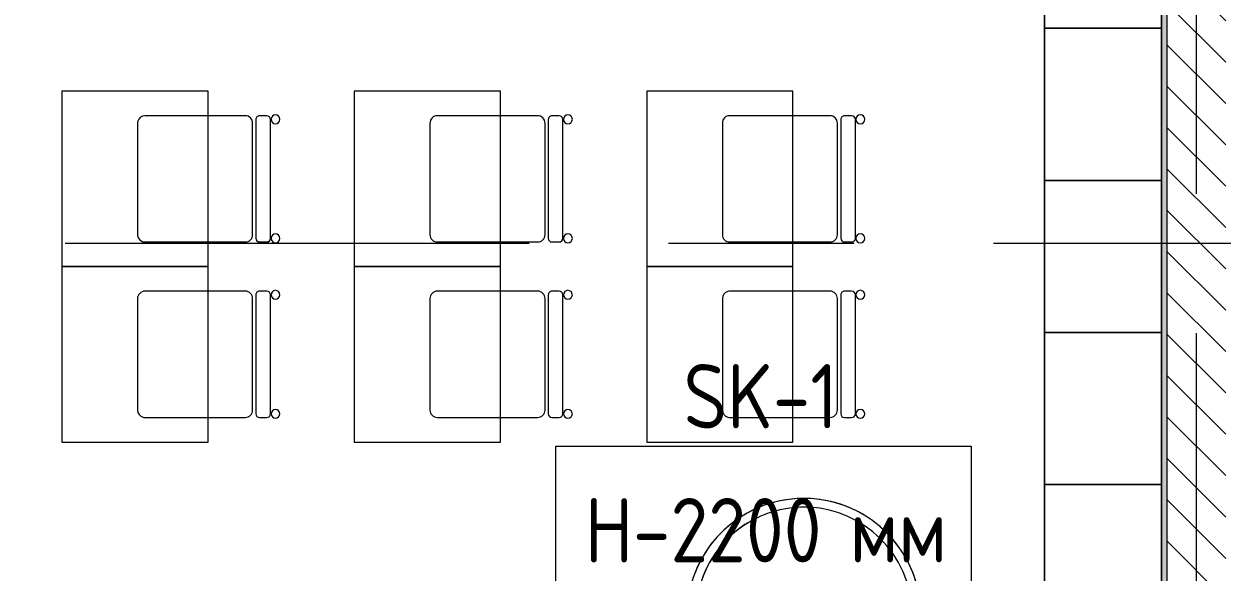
# Model space of a CAD drawing. Header units: millimetres. Extents: x -5714 to 188114, y -8553 to 29000.
# Drawn here: x 8500 to 12597, y 2475 to 4350 of the extents above; entities that cross this region are included whole.
import ezdxf

# ---------------------------------------------------------------- set-up
doc = ezdxf.new("R2010")
doc.units = ezdxf.units.MM
doc.linetypes.add('Осевая', pattern=[3175, 635, -476.25, 1587.5, -476.25])
for name, color, linetype, lineweight in [('A-WALL', 7, 'Continuous', 9), ('E-ELEC-FIXT-IDEN', 7, 'Continuous', 9), ('I-WALL', 7, 'Continuous', 9), ('Оси-2', 7, 'Осевая', 9)]:
    doc.layers.add(name, color=color, linetype=linetype, lineweight=lineweight)
doc.layers.add('A-WALL-FNSH-1', color=7, linetype='Continuous', lineweight=9, true_color=0x3c3c3c)
doc.layers.add('I-FURN-1', color=7, linetype='Continuous', lineweight=9, true_color=0xf0f0f0)
doc.styles.add('GOST Common_1', font='GOST_Common.ttf', dxfattribs={"width": 0.9, "height": 220})

# ---------------------------------------------------------------- blocks, each defined once
blk = doc.blocks.new('ПУФ - 1_53-25461890-План размещения напольных электротехнических лючков и розеток 3 этажа в осях 1-12')
at = {"layer": 'I-FURN-1'}
for radius, start, end in [(400, 0, 180), (370, 83.8707, 180), (370, 83.8707, 180), (400, 0, 150), (370, 63.5294, 83.8281), (370, 0, 83.8281), (370, 0, 63.5294), (400, 150, 180), (400, 180, 360), (400, 180, 230), (370, 180, 349.4118), (370, 180, 349.4118), (400, 230, 0), (370, 349.5929, 0), (370, 349.5929, 360)]:
    blk.add_arc((0, 0), radius, start, end, dxfattribs=at)
blk = doc.blocks.new('Стол базовый прямоугольный - 1_7а-25476368-План размещения напольных электротехнических лючков и розеток 3 этажа в осях 1-12')
at = {"layer": 'I-FURN-1'}
for p, q in [((250, 300), (-250, 300)), ((-250, 300), (-250, -300)), ((250, -300), (250, 300)), ((-250, -300), (250, -300))]:
    blk.add_line(p, q, dxfattribs=at)
blk = doc.blocks.new('Стул Breuer - 1_9а-V49-План размещения напольных электротехнических лючков и розеток 3 этажа в осях 1-12')
at = {"layer": 'I-FURN-1'}
for p, q in [((-215.9, 215.9), (-215.9, 0)), ((190.5, 241.3), (-190.5, 241.3)), ((215.9, 0), (215.9, 215.9)), ((-215.9, 0), (-215.9, -127)), ((215.9, -127), (215.9, 0)), ((203.2, -163.5), (-203.2, -163.5)), ((-190.5, -152.4), (190.5, -152.4)), ((-215.9, -176.2), (-215.9, -200.8)), ((215.9, -200.8), (215.9, -176.2)), ((-203.2, -213.5), (203.2, -213.5))]:
    blk.add_line(p, q, dxfattribs=at)
for centre, radius, start, end in [((-190.5, 215.9), 25.4, 120, 180), ((-190.5, 215.9), 25.4, 90, 120), ((190.5, 215.9), 25.4, 75, 90), ((190.5, 215.9), 25.4, 0, 75), ((-190.5, -127), 25.4, 180, 270), ((-203.2, -176.2), 12.7, 90, 180), ((190.5, -127), 25.4, 270, 360), ((203.2, -176.2), 12.7, 360, 90), ((-203.2, -200.8), 12.7, 180, 270), ((203.2, -200.8), 12.7, 270, 360), ((-203.5, -230.6), 15.1, 360, 180), ((-203.5, -230.6), 15.1, 180, 360), ((203.7, -230.6), 15.1, 360, 180), ((203.7, -230.6), 15.1, 180, 360)]:
    blk.add_arc(centre, radius, start, end, dxfattribs=at)
blk = doc.blocks.new('Стул Breuer - 1_9а-V50-План размещения напольных электротехнических лючков и розеток 3 этажа в осях 1-12')
at = {"layer": 'I-FURN-1'}
for p, q in [((-215.9, 215.9), (-215.9, 0)), ((190.5, 241.3), (-190.5, 241.3)), ((215.9, 0), (215.9, 215.9)), ((-215.9, 0), (-215.9, -127)), ((215.9, -127), (215.9, 0)), ((203.2, -163.5), (-203.2, -163.5)), ((-190.5, -152.4), (190.5, -152.4)), ((-215.9, -176.2), (-215.9, -200.8)), ((215.9, -200.8), (215.9, -176.2)), ((-203.2, -213.5), (203.2, -213.5))]:
    blk.add_line(p, q, dxfattribs=at)
for centre, radius, start, end in [((-190.5, 215.9), 25.4, 165, 180), ((-190.5, 215.9), 25.4, 90, 165), ((190.5, 215.9), 25.4, 0, 90), ((-190.5, -127), 25.4, 180, 270), ((-203.2, -176.2), 12.7, 90, 180), ((190.5, -127), 25.4, 270, 360), ((203.2, -176.2), 12.7, 360, 90), ((-203.2, -200.8), 12.7, 180, 270), ((203.2, -200.8), 12.7, 270, 360), ((-203.5, -230.6), 15.1, 360, 180), ((-203.5, -230.6), 15.1, 180, 360), ((203.7, -230.6), 15.1, 360, 180), ((203.7, -230.6), 15.1, 180, 360)]:
    blk.add_arc(centre, radius, start, end, dxfattribs=at)
blk = doc.blocks.new('Стул Breuer - 1_9а-25403171-План размещения напольных электротехнических лючков и розеток 3 этажа в осях 1-12')
at = {"layer": 'I-FURN-1'}
for p, q in [((-215.9, 215.9), (-215.9, 0)), ((190.5, 241.3), (-190.5, 241.3)), ((215.9, 0), (215.9, 215.9)), ((-215.9, 0), (-215.9, -127)), ((215.9, -127), (215.9, 0)), ((203.2, -163.5), (-203.2, -163.5)), ((-190.5, -152.4), (190.5, -152.4)), ((-215.9, -176.2), (-215.9, -200.8)), ((215.9, -200.8), (215.9, -176.2)), ((-203.2, -213.5), (203.2, -213.5))]:
    blk.add_line(p, q, dxfattribs=at)
for centre, radius, start, end in [((-190.5, 215.9), 25.4, 90, 180), ((190.5, 215.9), 25.4, 0, 90), ((-190.5, -127), 25.4, 180, 270), ((-203.2, -176.2), 12.7, 90, 180), ((190.5, -127), 25.4, 270, 360), ((203.2, -176.2), 12.7, 360, 90), ((-203.2, -200.8), 12.7, 180, 270), ((203.2, -200.8), 12.7, 270, 360), ((-203.5, -230.6), 15.1, 360, 180), ((-203.5, -230.6), 15.1, 180, 360), ((203.7, -230.6), 15.1, 360, 180), ((203.7, -230.6), 15.1, 180, 360)]:
    blk.add_arc(centre, radius, start, end, dxfattribs=at)
blk = doc.blocks.new('Стул Breuer - 1_9а-V52-План размещения напольных электротехнических лючков и розеток 3 этажа в осях 1-12')
at = {"layer": 'I-FURN-1'}
for p, q in [((-215.9, 215.9), (-215.9, 0)), ((190.5, 241.3), (-190.5, 241.3)), ((215.9, 0), (215.9, 215.9)), ((-215.9, 0), (-215.9, -127)), ((215.9, -127), (215.9, 0)), ((203.2, -163.5), (-203.2, -163.5)), ((-190.5, -152.4), (190.5, -152.4)), ((-215.9, -176.2), (-215.9, -200.8)), ((215.9, -200.8), (215.9, -176.2)), ((-203.2, -213.5), (203.2, -213.5))]:
    blk.add_line(p, q, dxfattribs=at)
for centre, radius, start, end in [((-190.5, 215.9), 25.4, 165, 180), ((-190.5, 215.9), 25.4, 90, 165), ((190.5, 215.9), 25.4, 15, 90), ((190.5, 215.9), 25.4, 0, 15), ((-190.5, -127), 25.4, 180, 270), ((-203.2, -176.2), 12.7, 90, 180), ((190.5, -127), 25.4, 270, 360), ((203.2, -176.2), 12.7, 360, 90), ((-203.2, -200.8), 12.7, 180, 270), ((203.2, -200.8), 12.7, 270, 360), ((-203.5, -230.6), 15.1, 360, 180), ((-203.5, -230.6), 15.1, 180, 360), ((203.7, -230.6), 15.1, 360, 180), ((203.7, -230.6), 15.1, 180, 360)]:
    blk.add_arc(centre, radius, start, end, dxfattribs=at)
blk = doc.blocks.new('шкаф 1_112 - шкаф 1_112-31117176-План размещения напольных электротехнических лючков и розеток 3 этажа в осях 1-12')
at = {"layer": 'I-FURN-1'}
for p, q in [((-400, 6070), (-400, 0)), ((0, 1), (0, 6070)), ((-400, 4335), (-400, 3815)), ((-400, 3815), (-400, 4335)), ((0, 3815), (0, 4335)), ((0, 4335), (0, 3815)), ((-400, 3815), (0, 3815)), ((-400, 3815), (0, 3815)), ((0, 3815), (-400, 3815)), ((0, 3815), (-400, 3815)), ((-400, 3815), (-400, 3295)), ((-400, 3295), (-400, 3815)), ((-400, 3815), (0, 3815)), ((0, 3295), (0, 3815)), ((0, 3815), (0, 3295)), ((0, 3295), (-400, 3295)), ((0, 3295), (-400, 3295)), ((-400, 3295), (-400, 2775)), ((-400, 2775), (-400, 3295)), ((-400, 3295), (0, 3295)), ((-400, 3295), (0, 3295)), ((0, 3295), (-400, 3295)), ((0, 2775), (0, 3295)), ((0, 3295), (0, 2775)), ((0, 2775), (-400, 2775)), ((-400, 2775), (0, 2775)), ((0, 2775), (-400, 2775)), ((0, 2775), (-400, 2775)), ((-400, 2775), (-400, 2255)), ((-400, 2255), (-400, 2775)), ((-400, 2775), (0, 2775)), ((0, 2255), (0, 2775)), ((0, 2775), (0, 2255)), ((0, 2255), (-400, 2255)), ((0, 2255), (-400, 2255)), ((-400, 2255), (-400, 1735)), ((-400, 1735), (-400, 2255)), ((-400, 2255), (0, 2255)), ((-400, 2255), (0, 2255)), ((0, 2255), (-400, 2255)), ((0, 1735), (0, 2255)), ((0, 2255), (0, 1735))]:
    blk.add_line(p, q, dxfattribs=at)

msp = doc.modelspace()

# ---------------------------------------------------------------- hatches: boundary and pattern name
at = {"layer": 'I-WALL'}
h = msp.add_hatch(dxfattribs=at)
h.set_pattern_fill('FP_8', color=256, style=0, pattern_type=2)
h.set_pattern_definition([(135, (0, 0), (-70.7107, -70.7107), [])])
h.paths.add_polyline_path([(12509.7, 500), (12610, 500), (12610, 7300), (12410, 7300), (12410, 500)])
h = msp.add_hatch(dxfattribs=at)
h.set_pattern_fill('FP_35', color=256, style=0, pattern_type=2)
h.set_pattern_definition([(0, (0, 0), (121.92, 30.48), [10.058, -81.382, 10.058, -81.382, -487.68]), (0, (0, 0), (121.92, 30.48), [-182.88, 10.058, -172.822, 10.058, -81.382, -213.36]), (0, (0, 0), (121.92, 30.48), [-457.2, 10.058, -50.902, 10.058, -142.342]), (120, (45.72, 15.24), (-87.356454, 90.34582), [10.058, -81.382, 10.058, -81.382, -487.68]), (120, (45.72, 15.24), (-87.356454, 90.34582), [-182.88, 10.058, -172.822, 10.058, -81.382, -213.36]), (120, (45.72, 15.24), (-87.356454, 90.34582), [-457.2, 10.058, -50.902, 10.058, -142.342]), (240, (60.96, 76.2), (-34.563546, -120.82582), [10.058, -81.382, 10.058, -81.382, -487.68]), (240, (60.96, 76.2), (-34.563546, -120.82582), [-182.88, 10.058, -172.822, 10.058, -81.382, -213.36]), (240, (60.96, 76.2), (-34.563546, -120.82582), [-457.2, 10.058, -50.902, 10.058, -142.342])])
h.paths.add_polyline_path([(12390, 500), (12410, 500), (12410, 7050), (12390, 7050), (12390, 520)])

# ---------------------------------------------------------------- linework, layer by layer
at = {"layer": 'A-WALL'}
for p, q in [((12410, 500), (12410, 7300)), ((12390, 520), (12390, 7050))]:
    msp.add_line(p, q, dxfattribs=at)
at = {"layer": 'A-WALL-FNSH-1'}
msp.add_line((12389, 7049), (12389, 521.7), dxfattribs=at)
at = {"layer": 'E-ELEC-FIXT-IDEN', "flags": 128}
msp.add_lwpolyline([(10319.2, 2906.2), (11739.6, 2906.2), (11739.6, 1978.2), (10319.2, 1978.2)], close=True, dxfattribs=at)
at = {"layer": 'Оси-2'}
for p, q in [((12510, 593.7), (12510, 24898.1)), ((-1995.5, 3600), (36260, 3600))]:
    msp.add_line(p, q, dxfattribs=at)

# ---------------------------------------------------------------- block references
at = {"layer": 'I-FURN-1'}
for name, p in [('шкаф 1_112 - шкаф 1_112-31117176-План размещения напольных электротехнических лючков и розеток 3 этажа в осях 1-12', (12390, 520)), ('Стол базовый прямоугольный - 1_7а-25476368-План размещения напольных электротехнических лючков и розеток 3 этажа в осях 1-12', (8880, 3820.1)), ('Стол базовый прямоугольный - 1_7а-25476368-План размещения напольных электротехнических лючков и розеток 3 этажа в осях 1-12', (9880, 3820.1)), ('Стол базовый прямоугольный - 1_7а-25476368-План размещения напольных электротехнических лючков и розеток 3 этажа в осях 1-12', (10880, 3820.1)), ('Стол базовый прямоугольный - 1_7а-25476368-План размещения напольных электротехнических лючков и розеток 3 этажа в осях 1-12', (8880, 3220.1)), ('Стол базовый прямоугольный - 1_7а-25476368-План размещения напольных электротехнических лючков и розеток 3 этажа в осях 1-12', (9880, 3220.1)), ('Стол базовый прямоугольный - 1_7а-25476368-План размещения напольных электротехнических лючков и розеток 3 этажа в осях 1-12', (10880, 3220.1))]:
    msp.add_blockref(name, p, dxfattribs=at)
for name, p, rotation in [('Стул Breuer - 1_9а-V49-План размещения напольных электротехнических лючков и розеток 3 этажа в осях 1-12', (9130, 3820.1), 89.99999999999959), ('Стул Breuer - 1_9а-25403171-План размещения напольных электротехнических лючков и розеток 3 этажа в осях 1-12', (10130, 3820.1), 89.99999999999959), ('Стул Breuer - 1_9а-25403171-План размещения напольных электротехнических лючков и розеток 3 этажа в осях 1-12', (11130, 3820.1), 89.99999999999959), ('Стул Breuer - 1_9а-V50-План размещения напольных электротехнических лючков и розеток 3 этажа в осях 1-12', (9130, 3220.1), 89.99999999999959), ('Стул Breuer - 1_9а-25403171-План размещения напольных электротехнических лючков и розеток 3 этажа в осях 1-12', (10130, 3220.1), 89.99999999999959), ('Стул Breuer - 1_9а-V52-План размещения напольных электротехнических лючков и розеток 3 этажа в осях 1-12', (11130, 3220.1), 89.99999999999959), ('ПУФ - 1_53-25461890-План размещения напольных электротехнических лючков и розеток 3 этажа в осях 1-12', (11167.6, 2327.3), 118.9499011641568)]:
    msp.add_blockref(name, p, dxfattribs=dict(at, rotation=rotation))

# ---------------------------------------------------------------- texts
at = {"layer": 'E-ELEC-FIXT-IDEN', "char_height": 220, "attachment_point": 1, "style": 'GOST Common_1'}
for s, insert, width in [('SK-1', (10755.8, 3186.7), 656.582), ('H-2200 ', (10419.2, 2728.6), 1096.708), ('мм', (11324.1, 2728.6), 375.19)]:
    msp.add_mtext(s, dxfattribs=dict(at, insert=insert, width=width))

doc.saveas('drawing.dxf')
